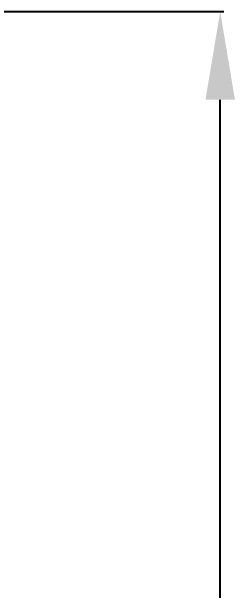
# Model space of a CAD drawing. Header units: centimetres. Extents: x -56693 to 5284, y -24690 to 2923.
# Drawn here: x 4401.3 to 4477.2, y 2373.7 to 2570.4 of the extents above; entities that cross this region are included whole.
import ezdxf

# ---------------------------------------------------------------- set-up
doc = ezdxf.new("R2010")
doc.units = ezdxf.units.CM
doc.layers.add('标注', color=7, linetype='Continuous')
doc.styles.get("Standard").update_dxf_attribs({"font": 'txt', "bigfont": 'gbcbig.shx'})
doc.dimstyles.new('ISO-25', dxfattribs={"dimtxt": 37, "dimasz": 30, "dimexe": 1.25, "dimexo": 0.625, "dimtad": 1, "dimtxsty": 'Standard', "dimcen": 2.5, "dimadec": 0, "dimazin": 0, "dimtfac": 1, "dimtmove": 0, "dimatfit": 3, "dimfxl": 1, "dimarcsym": 1})

# ---------------------------------------------------------------- blocks, each defined once
blk = doc.blocks.new('*D14')
at = {"layer": 'Defpoints', "color": 0, "linetype": 'Continuous', "lineweight": 20, "transparency": 16777216}
for p in [(4371.63, 2570.44), (4472.09, 2570.44), (4371.63, 1270.44)]:
    blk.add_point(p, dxfattribs=at)
at = {"layer": '标注', "color": 0, "linetype": 'Continuous', "lineweight": -2, "transparency": 16777216}
for p, q in [((4372.26, 2570.44), (4473.34, 2570.44)), ((4472.09, 1300.44), (4472.09, 2540.44)), ((4372.26, 1270.44), (4473.34, 1270.44))]:
    blk.add_line(p, q, dxfattribs=at)
at = {"layer": '标注', "color": 0, "linetype": 'Continuous', "lineweight": 20, "transparency": 16777216}
for points in [[(4467.09, 2540.44), (4477.09, 2540.44), (4472.09, 2570.44)], [(4467.09, 1300.44), (4477.09, 1300.44), (4472.09, 1270.44)]]:
    blk.add_solid(points, dxfattribs=at)
at = {"layer": '标注', "color": 0, "linetype": 'Continuous', "lineweight": 20, "transparency": 16777216, "insert": (4452.96, 1920.44), "char_height": 37, "attachment_point": 5, "rotation": 90}
blk.add_mtext('1300', dxfattribs=at)

msp = doc.modelspace()

# ---------------------------------------------------------------- dimensions: what is measured, and where the dimension line sits
at = {"layer": '标注', "color": 0, "linetype": 'Continuous', "lineweight": 20}
dim = msp.add_linear_dim(base=(4472.086, 2570.436), p1=(4371.634, 1270.436), p2=(4371.634, 2570.436), angle=90, dimstyle='ISO-25', dxfattribs=at)
dim.commit()
dim.dimension.update_dxf_attribs({"geometry": '*D14', "text_midpoint": (4452.961, 1920.436)})

doc.saveas('drawing.dxf')
